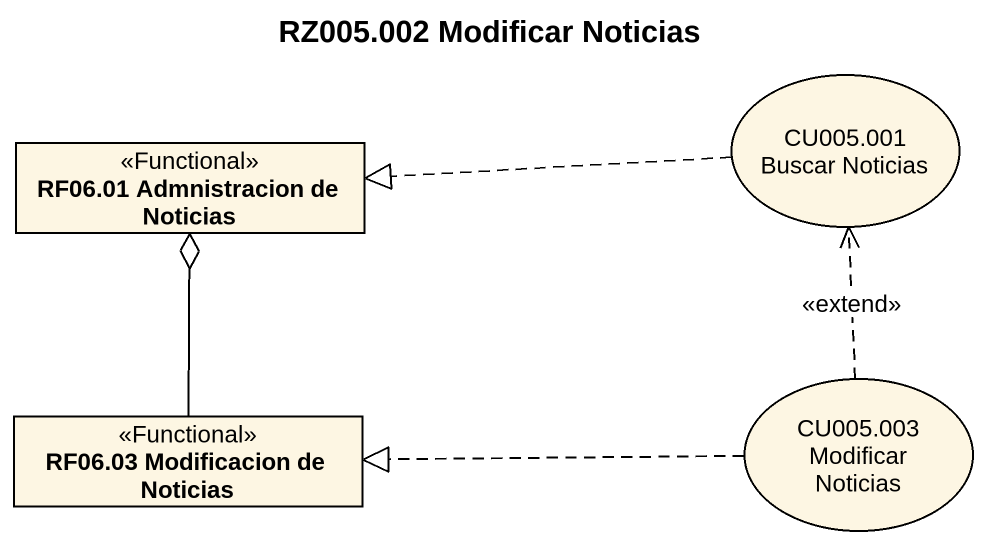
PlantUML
@startuml
title RZ005.002 Modificar Noticias
allowmixing
hide circle
hide empty members
usecase "CU005.001 Buscar Noticias" as CU005_001_Buscar_Noticias
class "RF06.01 Admnistracion de Noticias" as RF06_01_Admnistracion_de <<Functional>>
class "RF06.03 Modificacion de Noticias" as RF06_03_Modificacion_de <<Functional>>
usecase "CU005.003 Modificar Noticias" as CU005_003_Modificar_Noticias
CU005_001_Buscar_Noticias .left.|> RF06_01_Admnistracion_de
RF06_03_Modificacion_de -up-o RF06_01_Admnistracion_de
CU005_003_Modificar_Noticias .up.> CU005_001_Buscar_Noticias : <<extend>>
CU005_003_Modificar_Noticias .left.|> RF06_03_Modificacion_de
@enduml
